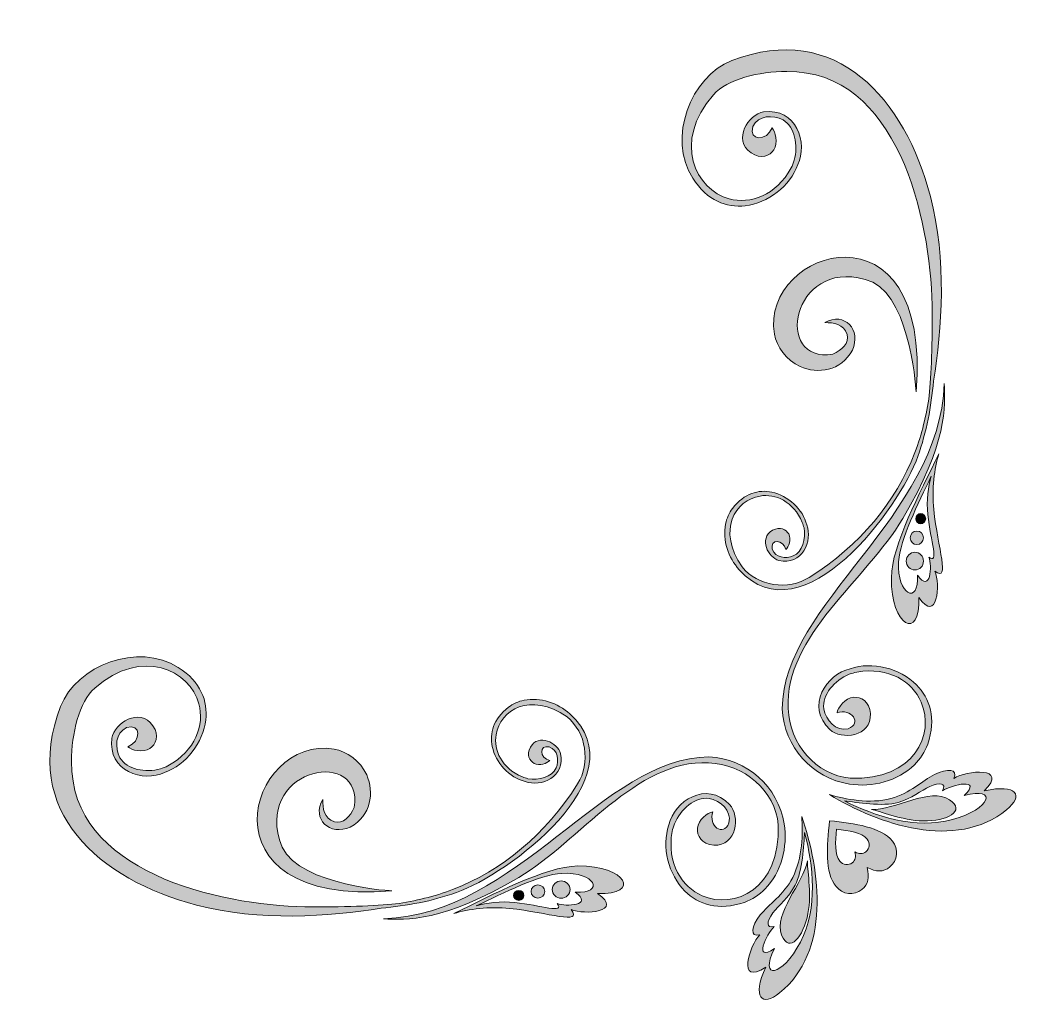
# Model space of a CAD drawing. Header units: inches. Extents: x -347 to 915, y -186 to 1055.
import ezdxf

# ---------------------------------------------------------------- set-up
doc = ezdxf.new("R2010")
doc.units = ezdxf.units.IN
doc.header["$MEASUREMENT"] = 0
doc.layers.add('图层 1', color=7, linetype='Continuous')

# ---------------------------------------------------------------- blocks, each defined once
blk = doc.blocks.new('block 2')
at = {"layer": '图层 1', "true_color": 0xffffff}
h = blk.add_hatch(color=7, dxfattribs=at)
h.dxf.hatch_style = 2
edge = h.paths.add_edge_path()
edge.add_spline(control_points=[(564.5, 821.4), (592.7, 824.6), (621.5, 846.1), (630.5, 873.1), (643.8, 899.6), (628.7, 945.3), (587.5, 939.3), (568.5, 936.5), (548.2, 904.6), (571.8, 887.9), (584.3, 879.1), (595.7, 884.5), (600.4, 891.7), (606.2, 900.4), (602.6, 914.6), (598.2, 919.5), (592.3, 902.2), (568.1, 902.6), (574.2, 920.9), (580.8, 935.5), (599.6, 935.9), (612, 929.3), (627.1, 920.7), (631.3, 897), (626.1, 878.5), (625, 875.2), (623.7, 872.1), (622.3, 869.1), (603.2, 834), (570.7, 823), (544.3, 830.1), (502.3, 841.2), (472.3, 901.4), (524.6, 961), (541.7, 980.5), (582.2, 990.6), (616.7, 990), (755.8, 992.3), (797.5, 804.5), (799.5, 696.7), (800.4, 650.3), (798, 607.6), (795.9, 582.6), (792.1, 558.2), (786.7, 534), (777.8, 511.2), (753.6, 448.8), (709.2, 394.4), (645.1, 354.1), (618.6, 337.4), (579.9, 342.9), (560.8, 367.2), (528.3, 413.9), (552.3, 451.2), (583.1, 456.4), (602.4, 459.7), (624.9, 449.7), (636.3, 423.3), (637.1, 421.1), (637.8, 418.8), (638.4, 416.4), (640.9, 402.9), (636.3, 386.2), (624.9, 381), (615.6, 377.1), (602.2, 378.7), (598.5, 389.5), (595.3, 403), (612.6, 401.7), (615.7, 389), (619.2, 392.2), (622.7, 402.1), (619.2, 408.7), (616.2, 414.1), (608.4, 418.8), (598.9, 413.3), (580.9, 402.9), (593.4, 378.8), (606.8, 375.5), (635.8, 368.5), (649.6, 400.1), (641.9, 420), (637.2, 439.9), (618.1, 457.1), (598.1, 461.2), (581.5, 464.8), (563.4, 460), (548.6, 440.9), (544.2, 435.2), (541.2, 428.3), (539.8, 421.2), (535.8, 400.8), (543.2, 378.8), (557, 363.7), (636.8, 275.5), (759.2, 442.5), (781.6, 506.3), (792.4, 536.9), (798.4, 568.6), (801.2, 601), (812, 666.4), (818.1, 753.9), (797.3, 833.2), (765.6, 954.6), (679.3, 1054.9), (547.7, 1003.9), (495.8, 983.9), (466.4, 906.3), (498.5, 856), (516.6, 827.7), (541, 818.5), (564.5, 821.4)], knot_values=[0, 0, 0, 0, 1, 1, 1, 2, 2, 2, 3, 3, 3, 4, 4, 4, 5, 5, 5, 6, 6, 6, 7, 7, 7, 8, 8, 8, 9, 9, 9, 10, 10, 10, 11, 11, 11, 12, 12, 12, 13, 13, 13, 14, 14, 14, 15, 15, 15, 16, 16, 16, 17, 17, 17, 18, 18, 18, 19, 19, 19, 20, 20, 20, 21, 21, 21, 22, 22, 22, 23, 23, 23, 24, 24, 24, 25, 25, 25, 26, 26, 26, 27, 27, 27, 28, 28, 28, 29, 29, 29, 30, 30, 30, 31, 31, 31, 32, 32, 32, 33, 33, 33, 34, 34, 34, 35, 35, 35, 36, 36, 36, 37, 37, 37, 37], degree=3, periodic=1)
h = blk.add_hatch(color=7, dxfattribs=at)
h.dxf.hatch_style = 2
edge = h.paths.add_edge_path()
edge.add_spline(control_points=[(715.1, 728.7), (769.2, 717.5), (779.1, 598.4), (779.3, 587.5), (799.8, 834.3), (582.8, 767.9), (601.3, 659.9), (604, 644.5), (615.7, 627), (633.7, 619.1), (655.4, 609.6), (685.2, 613.2), (699.2, 639.7), (710.8, 665.4), (689.3, 688.6), (664.5, 674.5), (675.5, 674.3), (688.2, 673.1), (692.5, 659.5), (695.9, 648.8), (685.9, 639.6), (674.6, 634.8), (599.6, 622.4), (623, 755), (715.1, 728.7)], knot_values=[0, 0, 0, 0, 1, 1, 1, 2, 2, 2, 3, 3, 3, 4, 4, 4, 5, 5, 5, 6, 6, 6, 7, 7, 7, 8, 8, 8, 8], degree=3, periodic=1)
h = blk.add_hatch(color=7, dxfattribs=at)
h.dxf.hatch_style = 2
edge = h.paths.add_edge_path()
edge.add_spline(control_points=[(695.4, 94.2), (724.1, 89.6), (756.1, 97.9), (777.3, 118.4), (784.7, 125.6), (790.5, 134.5), (793.9, 144.3), (805.1, 176.7), (796.9, 202.1), (779.7, 219), (759.4, 239.6), (723.9, 249), (696.6, 239.1), (666.9, 233), (639.9, 191.9), (670.9, 162.8), (685.1, 149.3), (723.5, 153.3), (721.9, 182.8), (721.1, 198.3), (709.5, 204), (700.7, 203.3), (690.1, 202.4), (681.1, 190.5), (679.9, 183.9), (697.5, 190.1), (712.5, 170.5), (693.9, 163.8), (678.2, 159.8), (665.9, 174.6), (663.3, 188.7), (660.6, 206.3), (677, 224.7), (695, 232.2), (698.4, 233.4), (701.7, 234.3), (704.9, 235.1), (745.2, 242), (774.5, 223), (785.6, 197.4), (803.3, 156.7), (777.5, 99.1), (696.6, 101.6), (652.8, 105.5), (620.4, 144.8), (618.4, 189.2), (614.2, 280.7), (716.7, 351.1), (762.6, 428), (818.8, 522.5), (816.2, 570), (814.6, 597.8), (809.5, 429.9), (612, 321.5), (611, 188.8), (613.2, 140.9), (648.6, 101.8), (695.4, 94.2)], knot_values=[0, 0, 0, 0, 1, 1, 1, 2, 2, 2, 3, 3, 3, 4, 4, 4, 5, 5, 5, 6, 6, 6, 7, 7, 7, 8, 8, 8, 9, 9, 9, 10, 10, 10, 11, 11, 11, 12, 12, 12, 13, 13, 13, 14, 14, 14, 15, 15, 15, 16, 16, 16, 17, 17, 17, 18, 18, 18, 19, 19, 19, 19], degree=3, periodic=1)
h = blk.add_hatch(color=7, dxfattribs=at)
h.dxf.hatch_style = 2
edge = h.paths.add_edge_path()
edge.add_spline(control_points=[(801.5, 439.4), (798.9, 464.8), (802.4, 491.4), (808, 509.5), (784.4, 460.2), (748.9, 395.5), (748.2, 353.6), (747.1, 292.4), (785.4, 273.6), (782.6, 329), (806.4, 294.6), (809.8, 346.1), (803, 361.9), (822.9, 347), (806.5, 391), (801.5, 439.4)], knot_values=[0, 0, 0, 0, 1, 1, 1, 2, 2, 2, 3, 3, 3, 4, 4, 4, 5, 5, 5, 5], degree=3, periodic=1)
edge = h.paths.add_edge_path()
edge.add_spline(control_points=[(795.2, 379.7), (799.9, 368.8), (797.7, 333.3), (781.2, 357), (783.2, 318.8), (754.9, 331.8), (757.4, 373.8), (759.2, 402.2), (782.1, 447), (798.4, 481.3), (794.6, 468.9), (792.2, 450.5), (794, 433.1), (797.6, 399.7), (808.9, 369.5), (795.2, 379.7)], knot_values=[0, 0, 0, 0, 1, 1, 1, 2, 2, 2, 3, 3, 3, 4, 4, 4, 5, 5, 5, 5], degree=3, periodic=1)
h = blk.add_hatch(color=7, dxfattribs=at)
h.dxf.hatch_style = 2
edge = h.paths.add_edge_path()
edge.add_spline(control_points=[(785.1, 434.4), (781.7, 434.4), (778.9, 431.5), (778.9, 427.9), (778.9, 424.4), (781.7, 421.5), (785.1, 421.5), (788.6, 421.5), (791.4, 424.4), (791.4, 427.9), (791.4, 431.5), (788.6, 434.4), (785.1, 434.4)], knot_values=[0, 0, 0, 0, 1, 1, 1, 2, 2, 2, 3, 3, 3, 4, 4, 4, 4], degree=3, periodic=1)
h = blk.add_hatch(color=7, dxfattribs=at)
h.dxf.hatch_style = 2
edge = h.paths.add_edge_path()
edge.add_spline(control_points=[(780.2, 395.3), (784.8, 395.3), (788.5, 399.1), (788.5, 403.9), (788.5, 408.6), (784.8, 412.4), (780.2, 412.4), (775.7, 412.4), (772, 408.6), (772, 403.9), (772, 399.1), (775.7, 395.3), (780.2, 395.3)], knot_values=[0, 0, 0, 0, 1, 1, 1, 2, 2, 2, 3, 3, 3, 4, 4, 4, 4], degree=3, periodic=1)
h = blk.add_hatch(color=7, dxfattribs=at)
h.dxf.hatch_style = 2
edge = h.paths.add_edge_path()
edge.add_spline(control_points=[(777.8, 385.8), (771.9, 385.8), (767, 380.8), (767, 374.6), (767, 368.4), (771.9, 363.4), (777.8, 363.4), (783.8, 363.4), (788.6, 368.4), (788.6, 374.6), (788.6, 380.8), (783.8, 385.8), (777.8, 385.8)], knot_values=[0, 0, 0, 0, 1, 1, 1, 2, 2, 2, 3, 3, 3, 4, 4, 4, 4], degree=3, periodic=1)
h = blk.add_hatch(color=7, dxfattribs=at)
h.dxf.hatch_style = 2
edge = h.paths.add_edge_path()
edge.add_spline(control_points=[(201.4, -42.2), (265.3, -19.9), (432.3, 102.6), (344, 182.4), (328.9, 196.2), (306.9, 203.6), (286.5, 199.6), (279.4, 198.2), (272.5, 195.2), (266.8, 190.7), (247.8, 176), (242.9, 157.9), (246.5, 141.3), (250.6, 121.3), (267.9, 102.2), (287.8, 97.5), (307.6, 89.8), (339.2, 103.6), (332.2, 132.6), (328.9, 146), (304.8, 158.5), (294.4, 140.5), (289, 131), (293.6, 123.2), (299.1, 120.2), (305.7, 116.7), (315.5, 120.2), (318.7, 123.7), (306, 126.8), (304.7, 144.1), (318.2, 140.9), (329, 137.2), (330.6, 123.8), (326.7, 114.5), (321.5, 103.1), (304.8, 98.5), (291.3, 101), (288.9, 101.6), (286.6, 102.3), (284.4, 103.1), (258, 114.5), (248, 137), (251.3, 156.3), (256.5, 187.1), (293.8, 211.1), (340.5, 178.6), (364.8, 159.4), (370.3, 120.8), (353.7, 94.3), (313.3, 30.2), (258.9, -14.2), (196.5, -38.4), (173.7, -47.3), (149.4, -52.7), (125, -56.5), (100, -58.6), (57.3, -61), (11, -60.1), (-96.8, -58.1), (-284.6, -16.4), (-282.3, 122.7), (-282.9, 157.2), (-272.7, 197.7), (-253.3, 214.8), (-193.7, 267.1), (-133.5, 237.1), (-122.3, 195.1), (-115.3, 168.7), (-126.3, 136.2), (-161.4, 117.1), (-164.4, 115.7), (-167.5, 114.4), (-170.8, 113.3), (-189.2, 108.1), (-213, 112.3), (-221.6, 127.4), (-228.2, 139.8), (-227.7, 158.6), (-213.2, 165.2), (-194.9, 171.3), (-194.5, 147.1), (-211.7, 141.2), (-206.9, 136.8), (-192.7, 133.2), (-184, 139), (-176.8, 143.7), (-171.3, 155.1), (-180.1, 167.6), (-196.9, 191.2), (-228.8, 170.9), (-231.6, 151.9), (-237.6, 110.7), (-191.9, 95.6), (-165.4, 108.9), (-138.4, 117.9), (-116.8, 146.6), (-113.8, 174.9), (-110.8, 198.4), (-119.9, 222.8), (-148.3, 240.9), (-198.6, 273), (-276.1, 243.6), (-296.2, 191.7), (-347.1, 60.1), (-246.9, -26.2), (-125.5, -57.9), (-46.1, -78.7), (41.3, -72.6), (106.7, -61.8), (139.2, -59), (170.8, -53), (201.4, -42.2)], knot_values=[0, 0, 0, 0, 1, 1, 1, 2, 2, 2, 3, 3, 3, 4, 4, 4, 5, 5, 5, 6, 6, 6, 7, 7, 7, 8, 8, 8, 9, 9, 9, 10, 10, 10, 11, 11, 11, 12, 12, 12, 13, 13, 13, 14, 14, 14, 15, 15, 15, 16, 16, 16, 17, 17, 17, 18, 18, 18, 19, 19, 19, 20, 20, 20, 21, 21, 21, 22, 22, 22, 23, 23, 23, 24, 24, 24, 25, 25, 25, 26, 26, 26, 27, 27, 27, 28, 28, 28, 29, 29, 29, 30, 30, 30, 31, 31, 31, 32, 32, 32, 33, 33, 33, 34, 34, 34, 35, 35, 35, 36, 36, 36, 37, 37, 37, 37], degree=3, periodic=1)
h = blk.add_hatch(color=7, dxfattribs=at)
h.dxf.hatch_style = 2
edge = h.paths.add_edge_path()
edge.add_spline(control_points=[(120.2, -40), (109.3, -39.7), (-9.8, -29.8), (-21, 24.3), (-47.3, 116.4), (85.3, 139.8), (72.9, 64.8), (68.1, 53.5), (58.9, 43.4), (48.2, 46.9), (34.6, 51.2), (33.4, 63.9), (33.3, 74.9), (19.1, 50.1), (42.3, 28.6), (68, 40.2), (94.5, 54.2), (98.1, 84), (88.6, 105.7), (80.7, 123.7), (63.2, 135.4), (47.8, 138.1), (-60.2, 156.6), (-126.5, -60.4), (120.2, -40)], knot_values=[0, 0, 0, 0, 1, 1, 1, 2, 2, 2, 3, 3, 3, 4, 4, 4, 5, 5, 5, 6, 6, 6, 7, 7, 7, 8, 8, 8, 8], degree=3, periodic=1)
h = blk.add_hatch(color=7, dxfattribs=at)
h.dxf.hatch_style = 2
edge = h.paths.add_edge_path()
edge.add_spline(control_points=[(613.5, 44), (605.9, 90.8), (566.8, 126.2), (518.9, 128.4), (386.3, 127.4), (277.8, -70.1), (109.9, -75.2), (137.7, -76.8), (185.3, -79.5), (279.8, -23.2), (356.6, 22.6), (427, 125.1), (518.5, 121), (562.9, 119), (602.2, 86.6), (606.1, 42.8), (608.6, -38.1), (551.1, -63.9), (510.3, -46.2), (484.8, -35.1), (465.7, -5.8), (472.6, 34.5), (473.4, 37.7), (474.4, 41), (475.6, 44.4), (483, 62.4), (501.5, 78.8), (519.1, 76.1), (533.1, 73.5), (547.9, 61.2), (543.9, 45.4), (537.2, 26.9), (517.6, 41.9), (523.8, 59.4), (517.2, 58.3), (505.3, 49.3), (504.4, 38.7), (503.7, 29.9), (509.4, 18.3), (524.9, 17.4), (554.4, 15.9), (558.4, 54.2), (544.9, 68.5), (515.8, 99.4), (474.8, 72.4), (468.6, 42.8), (458.7, 15.5), (468.1, -20), (488.7, -40.3), (505.7, -57.5), (531, -65.7), (563.4, -54.5), (573.2, -51.1), (582.1, -45.3), (589.3, -37.9), (609.8, -16.7), (618.1, 15.3), (613.5, 44)], knot_values=[0, 0, 0, 0, 1, 1, 1, 2, 2, 2, 3, 3, 3, 4, 4, 4, 5, 5, 5, 6, 6, 6, 7, 7, 7, 8, 8, 8, 9, 9, 9, 10, 10, 10, 11, 11, 11, 12, 12, 12, 13, 13, 13, 14, 14, 14, 15, 15, 15, 16, 16, 16, 17, 17, 17, 18, 18, 18, 19, 19, 19, 19], degree=3, periodic=1)
h = blk.add_hatch(color=7, dxfattribs=at)
h.dxf.hatch_style = 2
edge = h.paths.add_edge_path()
edge.add_spline(control_points=[(864.9, 85.7), (897, 116.8), (842.2, 111.3), (826.7, 101.4), (833, 113.5), (818.3, 114.2), (802.3, 106.1), (787.3, 98.5), (771.9, 82.7), (747.6, 76), (721.4, 68.8), (689.9, 75.3), (670.4, 80.9), (732.1, 43.5), (829.1, 9.8), (893.1, 61.9), (914.9, 79.6), (906.5, 94.8), (864.9, 85.7)], knot_values=[0, 0, 0, 0, 1, 1, 1, 2, 2, 2, 3, 3, 3, 4, 4, 4, 5, 5, 5, 6, 6, 6, 6], degree=3, periodic=1)
edge = h.paths.add_edge_path()
edge.add_spline(control_points=[(825, 49.6), (778.6, 36.7), (727.2, 53.9), (689.3, 73.1), (704.2, 71.2), (737.2, 65.6), (756.6, 71), (773.3, 75.7), (785.9, 86.3), (796.4, 91), (809.2, 96.7), (817.6, 95.5), (812.7, 85.8), (824.1, 93.3), (863.6, 102.9), (839.7, 79.8), (883, 91.1), (873.4, 63), (825, 49.6)], knot_values=[0, 0, 0, 0, 1, 1, 1, 2, 2, 2, 3, 3, 3, 4, 4, 4, 5, 5, 5, 6, 6, 6, 6], degree=3, periodic=1)
h = blk.add_hatch(color=7, dxfattribs=at)
h.dxf.hatch_style = 2
edge = h.paths.add_edge_path()
edge.add_spline(control_points=[(821.4, 74.5), (797.3, 90.7), (751.6, 61.1), (723.4, 62.2), (731.6, 61.2), (761.8, 48.3), (788, 47.8), (818.1, 47.3), (842.8, 60.1), (821.4, 74.5)], knot_values=[0, 0, 0, 0, 1, 1, 1, 2, 2, 2, 3, 3, 3, 3], degree=3, periodic=1)
h = blk.add_hatch(color=7, dxfattribs=at)
h.dxf.hatch_style = 2
edge = h.paths.add_edge_path()
edge.add_spline(control_points=[(624.2, -23.2), (612.6, -45.5), (594, -57.2), (583.4, -70.4), (572.2, -84.3), (569.7, -98.9), (582.9, -95.3), (570, -108.3), (553.2, -160.8), (590.3, -135.9), (572.7, -174.7), (585.8, -186), (607.7, -168.4), (671.9, -116.7), (659.3, -14.8), (635.6, 53.3), (637, 33.1), (636.7, 1), (624.2, -23.2)], knot_values=[0, 0, 0, 0, 1, 1, 1, 2, 2, 2, 3, 3, 3, 4, 4, 4, 5, 5, 5, 6, 6, 6, 6], degree=3, periodic=1)
edge = h.paths.add_edge_path()
edge.add_spline(control_points=[(633.9, -104.4), (610.7, -148.9), (581.2, -152.4), (601.3, -112.5), (573.7, -131), (591.4, -94.4), (601, -84.7), (590.6, -87.6), (591.1, -79.1), (599.4, -67.7), (606.2, -58.5), (619.2, -48.4), (627.2, -33), (636.6, -15.1), (638.1, 18.3), (639.2, 33.3), (650.1, -7.9), (656.2, -61.7), (633.9, -104.4)], knot_values=[0, 0, 0, 0, 1, 1, 1, 2, 2, 2, 3, 3, 3, 4, 4, 4, 5, 5, 5, 6, 6, 6, 6], degree=3, periodic=1)
h = blk.add_hatch(color=7, dxfattribs=at)
h.dxf.hatch_style = 2
edge = h.paths.add_edge_path()
edge.add_spline(control_points=[(670.5, 48.1), (667.3, 15.7), (664.1, -16.6), (678.7, -34.7), (686.7, -44.7), (701.2, -46.4), (711, -38.5), (719.9, -31.4), (720.7, -23.3), (717.8, -10.7), (729.5, -16.1), (737.6, -17.1), (746.5, -9.9), (756.2, -2.1), (757.7, 12.5), (749.6, 22.4), (735, 40.5), (702.8, 44.3), (670.5, 48.1)], knot_values=[0, 0, 0, 0, 1, 1, 1, 2, 2, 2, 3, 3, 3, 4, 4, 4, 5, 5, 5, 6, 6, 6, 6], degree=3, periodic=1)
edge = h.paths.add_edge_path()
edge.add_spline(control_points=[(716.3, 9.2), (712, 5.7), (708.1, 6.2), (702.4, 8.8), (703.8, 2.7), (703.4, -1.2), (699.1, -4.7), (694.4, -8.5), (687.3, -7.7), (683.4, -2.8), (676.4, 6), (677.9, 21.6), (679.4, 37.3), (695.1, 35.5), (710.8, 33.7), (717.8, 24.9), (721.7, 20), (721, 13), (716.3, 9.2)], knot_values=[0, 0, 0, 0, 1, 1, 1, 2, 2, 2, 3, 3, 3, 4, 4, 4, 5, 5, 5, 6, 6, 6, 6], degree=3, periodic=1)
h = blk.add_hatch(color=7, dxfattribs=at)
h.dxf.hatch_style = 2
edge = h.paths.add_edge_path()
edge.add_spline(control_points=[(354.1, -8.8), (312.3, -9.5), (247.5, -45), (198.3, -68.6), (216.3, -63), (243, -59.5), (268.3, -62.1), (316.7, -67.2), (360.7, -83.5), (345.8, -63.6), (361.6, -70.4), (413.1, -67), (378.7, -43.2), (434.1, -46), (415.3, -7.7), (354.1, -8.8)], knot_values=[0, 0, 0, 0, 1, 1, 1, 2, 2, 2, 3, 3, 3, 4, 4, 4, 5, 5, 5, 5], degree=3, periodic=1)
edge = h.paths.add_edge_path()
edge.add_spline(control_points=[(350.7, -41.8), (374.4, -58.3), (339, -60.5), (328.1, -55.8), (338.3, -69.5), (308, -58.2), (274.7, -54.6), (257.2, -52.8), (238.8, -55.2), (226.4, -59), (260.7, -42.7), (305.6, -19.8), (333.9, -18.1), (375.9, -15.5), (388.9, -43.8), (350.7, -41.8)], knot_values=[0, 0, 0, 0, 1, 1, 1, 2, 2, 2, 3, 3, 3, 4, 4, 4, 5, 5, 5, 5], degree=3, periodic=1)
h = blk.add_hatch(color=7, dxfattribs=at)
h.dxf.hatch_style = 2
edge = h.paths.add_edge_path()
edge.add_spline(control_points=[(610.3, -95.6), (619.9, -119.6), (637.6, -98.1), (643.4, -68.5), (648.4, -42.8), (642, -10.6), (642.8, -2.3), (638, -30.2), (599.5, -68.7), (610.3, -95.6)], knot_values=[0, 0, 0, 0, 1, 1, 1, 2, 2, 2, 3, 3, 3, 3], degree=3, periodic=1)
h = blk.add_hatch(color=7, dxfattribs=at)
h.dxf.hatch_style = 2
edge = h.paths.add_edge_path()
edge.add_spline(control_points=[(303.9, -32.6), (299.1, -32.6), (295.3, -36.3), (295.3, -40.9), (295.3, -45.4), (299.1, -49.1), (303.9, -49.1), (308.6, -49.1), (312.4, -45.4), (312.4, -40.9), (312.4, -36.3), (308.6, -32.6), (303.9, -32.6)], knot_values=[0, 0, 0, 0, 1, 1, 1, 2, 2, 2, 3, 3, 3, 4, 4, 4, 4], degree=3, periodic=1)
h = blk.add_hatch(color=7, dxfattribs=at)
h.dxf.hatch_style = 2
edge = h.paths.add_edge_path()
edge.add_spline(control_points=[(333.1, -27.6), (327, -27.6), (321.9, -32.5), (321.9, -38.5), (321.9, -44.4), (327, -49.3), (333.1, -49.3), (339.3, -49.3), (344.4, -44.4), (344.4, -38.5), (344.4, -32.5), (339.3, -27.6), (333.1, -27.6)], knot_values=[0, 0, 0, 0, 1, 1, 1, 2, 2, 2, 3, 3, 3, 4, 4, 4, 4], degree=3, periodic=1)
h = blk.add_hatch(color=7, dxfattribs=at)
h.dxf.hatch_style = 2
edge = h.paths.add_edge_path()
edge.add_spline(control_points=[(279.8, -39.5), (276.2, -39.5), (273.3, -42.3), (273.3, -45.7), (273.3, -49.2), (276.2, -52), (279.8, -52), (283.3, -52), (286.2, -49.2), (286.2, -45.7), (286.2, -42.3), (283.3, -39.5), (279.8, -39.5)], knot_values=[0, 0, 0, 0, 1, 1, 1, 2, 2, 2, 3, 3, 3, 4, 4, 4, 4], degree=3, periodic=1)
at = {"layer": '图层 1', "lineweight": 0}
for points, knots in [([(564.5, 821.4), (592.7, 824.6), (621.5, 846.1), (630.5, 873.1), (643.8, 899.6), (628.7, 945.3), (587.5, 939.3), (568.5, 936.5), (548.2, 904.6), (571.8, 887.9), (584.3, 879.1), (595.7, 884.5), (600.4, 891.7), (606.2, 900.4), (602.6, 914.6), (598.2, 919.5), (592.3, 902.2), (568.1, 902.6), (574.2, 920.9), (580.8, 935.5), (599.6, 935.9), (612, 929.3), (627.1, 920.7), (631.3, 897), (626.1, 878.5), (625, 875.2), (623.7, 872.1), (622.3, 869.1), (603.2, 834), (570.7, 823), (544.3, 830.1), (502.3, 841.2), (472.3, 901.4), (524.6, 961), (541.7, 980.5), (582.2, 990.6), (616.7, 990), (755.8, 992.3), (797.5, 804.5), (799.5, 696.7), (800.4, 650.3), (798, 607.6), (795.9, 582.6), (792.1, 558.2), (786.7, 534), (777.8, 511.2), (753.6, 448.8), (709.2, 394.4), (645.1, 354.1), (618.6, 337.4), (579.9, 342.9), (560.8, 367.2), (528.3, 413.9), (552.3, 451.2), (583.1, 456.4), (602.4, 459.7), (624.9, 449.7), (636.3, 423.3), (637.1, 421.1), (637.8, 418.8), (638.4, 416.4), (640.9, 402.9), (636.3, 386.2), (624.9, 381), (615.6, 377.1), (602.2, 378.7), (598.5, 389.5), (595.3, 403), (612.6, 401.7), (615.7, 389), (619.2, 392.2), (622.7, 402.1), (619.2, 408.7), (616.2, 414.1), (608.4, 418.8), (598.9, 413.3), (580.9, 402.9), (593.4, 378.8), (606.8, 375.5), (635.8, 368.5), (649.6, 400.1), (641.9, 420), (637.2, 439.9), (618.1, 457.1), (598.1, 461.2), (581.5, 464.8), (563.4, 460), (548.6, 440.9), (544.2, 435.2), (541.2, 428.3), (539.8, 421.2), (535.8, 400.8), (543.2, 378.8), (557, 363.7), (636.8, 275.5), (759.2, 442.5), (781.6, 506.3), (792.4, 536.9), (798.4, 568.6), (801.2, 601), (812, 666.4), (818.1, 753.9), (797.3, 833.2), (765.6, 954.6), (679.3, 1054.9), (547.7, 1003.9), (495.8, 983.9), (466.4, 906.3), (498.5, 856), (516.6, 827.7), (541, 818.5), (564.5, 821.4)], [0, 0, 0, 0, 1, 1, 1, 2, 2, 2, 3, 3, 3, 4, 4, 4, 5, 5, 5, 6, 6, 6, 7, 7, 7, 8, 8, 8, 9, 9, 9, 10, 10, 10, 11, 11, 11, 12, 12, 12, 13, 13, 13, 14, 14, 14, 15, 15, 15, 16, 16, 16, 17, 17, 17, 18, 18, 18, 19, 19, 19, 20, 20, 20, 21, 21, 21, 22, 22, 22, 23, 23, 23, 24, 24, 24, 25, 25, 25, 26, 26, 26, 27, 27, 27, 28, 28, 28, 29, 29, 29, 30, 30, 30, 31, 31, 31, 32, 32, 32, 33, 33, 33, 34, 34, 34, 35, 35, 35, 36, 36, 36, 37, 37, 37, 37]), ([(715.1, 728.7), (769.2, 717.5), (779.1, 598.4), (779.3, 587.5), (799.8, 834.3), (582.8, 767.9), (601.3, 659.9), (604, 644.5), (615.7, 627), (633.7, 619.1), (655.4, 609.6), (685.2, 613.2), (699.2, 639.7), (710.8, 665.4), (689.3, 688.6), (664.5, 674.5), (675.5, 674.3), (688.2, 673.1), (692.5, 659.5), (695.9, 648.8), (685.9, 639.6), (674.6, 634.8), (599.6, 622.4), (623, 755), (715.1, 728.7)], [0, 0, 0, 0, 1, 1, 1, 2, 2, 2, 3, 3, 3, 4, 4, 4, 5, 5, 5, 6, 6, 6, 7, 7, 7, 8, 8, 8, 8]), ([(695.4, 94.2), (724.1, 89.6), (756.1, 97.9), (777.3, 118.4), (784.7, 125.6), (790.5, 134.5), (793.9, 144.3), (805.1, 176.7), (796.9, 202.1), (779.7, 219), (759.4, 239.6), (723.9, 249), (696.6, 239.1), (666.9, 233), (639.9, 191.9), (670.9, 162.8), (685.1, 149.3), (723.5, 153.3), (721.9, 182.8), (721.1, 198.3), (709.5, 204), (700.7, 203.3), (690.1, 202.4), (681.1, 190.5), (679.9, 183.9), (697.5, 190.1), (712.5, 170.5), (693.9, 163.8), (678.2, 159.8), (665.9, 174.6), (663.3, 188.7), (660.6, 206.3), (677, 224.7), (695, 232.2), (698.4, 233.4), (701.7, 234.3), (704.9, 235.1), (745.2, 242), (774.5, 223), (785.6, 197.4), (803.3, 156.7), (777.5, 99.1), (696.6, 101.6), (652.8, 105.5), (620.4, 144.8), (618.4, 189.2), (614.2, 280.7), (716.7, 351.1), (762.6, 428), (818.8, 522.5), (816.2, 570), (814.6, 597.8), (809.5, 429.9), (612, 321.5), (611, 188.8), (613.2, 140.9), (648.6, 101.8), (695.4, 94.2)], [0, 0, 0, 0, 1, 1, 1, 2, 2, 2, 3, 3, 3, 4, 4, 4, 5, 5, 5, 6, 6, 6, 7, 7, 7, 8, 8, 8, 9, 9, 9, 10, 10, 10, 11, 11, 11, 12, 12, 12, 13, 13, 13, 14, 14, 14, 15, 15, 15, 16, 16, 16, 17, 17, 17, 18, 18, 18, 19, 19, 19, 19]), ([(801.5, 439.4), (798.9, 464.8), (802.4, 491.4), (808, 509.5), (784.4, 460.2), (748.9, 395.5), (748.2, 353.6), (747.1, 292.4), (785.4, 273.6), (782.6, 329), (806.4, 294.6), (809.8, 346.1), (803, 361.9), (822.9, 347), (806.5, 391), (801.5, 439.4)], [0, 0, 0, 0, 1, 1, 1, 2, 2, 2, 3, 3, 3, 4, 4, 4, 5, 5, 5, 5]), ([(795.2, 379.7), (799.9, 368.8), (797.7, 333.3), (781.2, 357), (783.2, 318.8), (754.9, 331.8), (757.4, 373.8), (759.2, 402.2), (782.1, 447), (798.4, 481.3), (794.6, 468.9), (792.2, 450.5), (794, 433.1), (797.6, 399.7), (808.9, 369.5), (795.2, 379.7)], [0, 0, 0, 0, 1, 1, 1, 2, 2, 2, 3, 3, 3, 4, 4, 4, 5, 5, 5, 5]), ([(785.1, 434.4), (781.7, 434.4), (778.9, 431.5), (778.9, 427.9), (778.9, 424.4), (781.7, 421.5), (785.1, 421.5), (788.6, 421.5), (791.4, 424.4), (791.4, 427.9), (791.4, 431.5), (788.6, 434.4), (785.1, 434.4)], [0, 0, 0, 0, 1, 1, 1, 2, 2, 2, 3, 3, 3, 4, 4, 4, 4]), ([(780.2, 395.3), (784.8, 395.3), (788.5, 399.1), (788.5, 403.9), (788.5, 408.6), (784.8, 412.4), (780.2, 412.4), (775.7, 412.4), (772, 408.6), (772, 403.9), (772, 399.1), (775.7, 395.3), (780.2, 395.3)], [0, 0, 0, 0, 1, 1, 1, 2, 2, 2, 3, 3, 3, 4, 4, 4, 4]), ([(777.8, 385.8), (771.9, 385.8), (767, 380.8), (767, 374.6), (767, 368.4), (771.9, 363.4), (777.8, 363.4), (783.8, 363.4), (788.6, 368.4), (788.6, 374.6), (788.6, 380.8), (783.8, 385.8), (777.8, 385.8)], [0, 0, 0, 0, 1, 1, 1, 2, 2, 2, 3, 3, 3, 4, 4, 4, 4]), ([(201.4, -42.2), (265.3, -19.9), (432.3, 102.6), (344, 182.4), (328.9, 196.2), (306.9, 203.6), (286.5, 199.6), (279.4, 198.2), (272.5, 195.2), (266.8, 190.7), (247.8, 176), (242.9, 157.9), (246.5, 141.3), (250.6, 121.3), (267.9, 102.2), (287.8, 97.5), (307.6, 89.8), (339.2, 103.6), (332.2, 132.6), (328.9, 146), (304.8, 158.5), (294.4, 140.5), (289, 131), (293.6, 123.2), (299.1, 120.2), (305.7, 116.7), (315.5, 120.2), (318.7, 123.7), (306, 126.8), (304.7, 144.1), (318.2, 140.9), (329, 137.2), (330.6, 123.8), (326.7, 114.5), (321.5, 103.1), (304.8, 98.5), (291.3, 101), (288.9, 101.6), (286.6, 102.3), (284.4, 103.1), (258, 114.5), (248, 137), (251.3, 156.3), (256.5, 187.1), (293.8, 211.1), (340.5, 178.6), (364.8, 159.4), (370.3, 120.8), (353.7, 94.3), (313.3, 30.2), (258.9, -14.2), (196.5, -38.4), (173.7, -47.3), (149.4, -52.7), (125, -56.5), (100, -58.6), (57.3, -61), (11, -60.1), (-96.8, -58.1), (-284.6, -16.4), (-282.3, 122.7), (-282.9, 157.2), (-272.7, 197.7), (-253.3, 214.8), (-193.7, 267.1), (-133.5, 237.1), (-122.3, 195.1), (-115.3, 168.7), (-126.3, 136.2), (-161.4, 117.1), (-164.4, 115.7), (-167.5, 114.4), (-170.8, 113.3), (-189.2, 108.1), (-213, 112.3), (-221.6, 127.4), (-228.2, 139.8), (-227.7, 158.6), (-213.2, 165.2), (-194.9, 171.3), (-194.5, 147.1), (-211.7, 141.2), (-206.9, 136.8), (-192.7, 133.2), (-184, 139), (-176.8, 143.7), (-171.3, 155.1), (-180.1, 167.6), (-196.9, 191.2), (-228.8, 170.9), (-231.6, 151.9), (-237.6, 110.7), (-191.9, 95.6), (-165.4, 108.9), (-138.4, 117.9), (-116.8, 146.6), (-113.8, 174.9), (-110.8, 198.4), (-119.9, 222.8), (-148.3, 240.9), (-198.6, 273), (-276.1, 243.6), (-296.2, 191.7), (-347.1, 60.1), (-246.9, -26.2), (-125.5, -57.9), (-46.1, -78.7), (41.3, -72.6), (106.7, -61.8), (139.2, -59), (170.8, -53), (201.4, -42.2)], [0, 0, 0, 0, 1, 1, 1, 2, 2, 2, 3, 3, 3, 4, 4, 4, 5, 5, 5, 6, 6, 6, 7, 7, 7, 8, 8, 8, 9, 9, 9, 10, 10, 10, 11, 11, 11, 12, 12, 12, 13, 13, 13, 14, 14, 14, 15, 15, 15, 16, 16, 16, 17, 17, 17, 18, 18, 18, 19, 19, 19, 20, 20, 20, 21, 21, 21, 22, 22, 22, 23, 23, 23, 24, 24, 24, 25, 25, 25, 26, 26, 26, 27, 27, 27, 28, 28, 28, 29, 29, 29, 30, 30, 30, 31, 31, 31, 32, 32, 32, 33, 33, 33, 34, 34, 34, 35, 35, 35, 36, 36, 36, 37, 37, 37, 37]), ([(120.2, -40), (109.3, -39.7), (-9.8, -29.8), (-21, 24.3), (-47.3, 116.4), (85.3, 139.8), (72.9, 64.8), (68.1, 53.5), (58.9, 43.4), (48.2, 46.9), (34.6, 51.2), (33.4, 63.9), (33.3, 74.9), (19.1, 50.1), (42.3, 28.6), (68, 40.2), (94.5, 54.2), (98.1, 84), (88.6, 105.7), (80.7, 123.7), (63.2, 135.4), (47.8, 138.1), (-60.2, 156.6), (-126.5, -60.4), (120.2, -40)], [0, 0, 0, 0, 1, 1, 1, 2, 2, 2, 3, 3, 3, 4, 4, 4, 5, 5, 5, 6, 6, 6, 7, 7, 7, 8, 8, 8, 8]), ([(613.5, 44), (605.9, 90.8), (566.8, 126.2), (518.9, 128.4), (386.3, 127.4), (277.8, -70.1), (109.9, -75.2), (137.7, -76.8), (185.3, -79.5), (279.8, -23.2), (356.6, 22.6), (427, 125.1), (518.5, 121), (562.9, 119), (602.2, 86.6), (606.1, 42.8), (608.6, -38.1), (551.1, -63.9), (510.3, -46.2), (484.8, -35.1), (465.7, -5.8), (472.6, 34.5), (473.4, 37.7), (474.4, 41), (475.6, 44.4), (483, 62.4), (501.5, 78.8), (519.1, 76.1), (533.1, 73.5), (547.9, 61.2), (543.9, 45.4), (537.2, 26.9), (517.6, 41.9), (523.8, 59.4), (517.2, 58.3), (505.3, 49.3), (504.4, 38.7), (503.7, 29.9), (509.4, 18.3), (524.9, 17.4), (554.4, 15.9), (558.4, 54.2), (544.9, 68.5), (515.8, 99.4), (474.8, 72.4), (468.6, 42.8), (458.7, 15.5), (468.1, -20), (488.7, -40.3), (505.7, -57.5), (531, -65.7), (563.4, -54.5), (573.2, -51.1), (582.1, -45.3), (589.3, -37.9), (609.8, -16.7), (618.1, 15.3), (613.5, 44)], [0, 0, 0, 0, 1, 1, 1, 2, 2, 2, 3, 3, 3, 4, 4, 4, 5, 5, 5, 6, 6, 6, 7, 7, 7, 8, 8, 8, 9, 9, 9, 10, 10, 10, 11, 11, 11, 12, 12, 12, 13, 13, 13, 14, 14, 14, 15, 15, 15, 16, 16, 16, 17, 17, 17, 18, 18, 18, 19, 19, 19, 19]), ([(864.9, 85.7), (897, 116.8), (842.2, 111.3), (826.7, 101.4), (833, 113.5), (818.3, 114.2), (802.3, 106.1), (787.3, 98.5), (771.9, 82.7), (747.6, 76), (721.4, 68.8), (689.9, 75.3), (670.4, 80.9), (732.1, 43.5), (829.1, 9.8), (893.1, 61.9), (914.9, 79.6), (906.5, 94.8), (864.9, 85.7)], [0, 0, 0, 0, 1, 1, 1, 2, 2, 2, 3, 3, 3, 4, 4, 4, 5, 5, 5, 6, 6, 6, 6]), ([(825, 49.6), (778.6, 36.7), (727.2, 53.9), (689.3, 73.1), (704.2, 71.2), (737.2, 65.6), (756.6, 71), (773.3, 75.7), (785.9, 86.3), (796.4, 91), (809.2, 96.7), (817.6, 95.5), (812.7, 85.8), (824.1, 93.3), (863.6, 102.9), (839.7, 79.8), (883, 91.1), (873.4, 63), (825, 49.6)], [0, 0, 0, 0, 1, 1, 1, 2, 2, 2, 3, 3, 3, 4, 4, 4, 5, 5, 5, 6, 6, 6, 6]), ([(821.4, 74.5), (797.3, 90.7), (751.6, 61.1), (723.4, 62.2), (731.6, 61.2), (761.8, 48.3), (788, 47.8), (818.1, 47.3), (842.8, 60.1), (821.4, 74.5)], [0, 0, 0, 0, 1, 1, 1, 2, 2, 2, 3, 3, 3, 3]), ([(624.2, -23.2), (612.6, -45.5), (594, -57.2), (583.4, -70.4), (572.2, -84.3), (569.7, -98.9), (582.9, -95.3), (570, -108.3), (553.2, -160.8), (590.3, -135.9), (572.7, -174.7), (585.8, -186), (607.7, -168.4), (671.9, -116.7), (659.3, -14.8), (635.6, 53.3), (637, 33.1), (636.7, 1), (624.2, -23.2)], [0, 0, 0, 0, 1, 1, 1, 2, 2, 2, 3, 3, 3, 4, 4, 4, 5, 5, 5, 6, 6, 6, 6]), ([(670.5, 48.1), (667.3, 15.7), (664.1, -16.6), (678.7, -34.7), (686.7, -44.7), (701.2, -46.4), (711, -38.5), (719.9, -31.4), (720.7, -23.3), (717.8, -10.7), (729.5, -16.1), (737.6, -17.1), (746.5, -9.9), (756.2, -2.1), (757.7, 12.5), (749.6, 22.4), (735, 40.5), (702.8, 44.3), (670.5, 48.1)], [0, 0, 0, 0, 1, 1, 1, 2, 2, 2, 3, 3, 3, 4, 4, 4, 5, 5, 5, 6, 6, 6, 6]), ([(633.9, -104.4), (610.7, -148.9), (581.2, -152.4), (601.3, -112.5), (573.7, -131), (591.4, -94.4), (601, -84.7), (590.6, -87.6), (591.1, -79.1), (599.4, -67.7), (606.2, -58.5), (619.2, -48.4), (627.2, -33), (636.6, -15.1), (638.1, 18.3), (639.2, 33.3), (650.1, -7.9), (656.2, -61.7), (633.9, -104.4)], [0, 0, 0, 0, 1, 1, 1, 2, 2, 2, 3, 3, 3, 4, 4, 4, 5, 5, 5, 6, 6, 6, 6]), ([(716.3, 9.2), (712, 5.7), (708.1, 6.2), (702.4, 8.8), (703.8, 2.7), (703.4, -1.2), (699.1, -4.7), (694.4, -8.5), (687.3, -7.7), (683.4, -2.8), (676.4, 6), (677.9, 21.6), (679.4, 37.3), (695.1, 35.5), (710.8, 33.7), (717.8, 24.9), (721.7, 20), (721, 13), (716.3, 9.2)], [0, 0, 0, 0, 1, 1, 1, 2, 2, 2, 3, 3, 3, 4, 4, 4, 5, 5, 5, 6, 6, 6, 6]), ([(354.1, -8.8), (312.3, -9.5), (247.5, -45), (198.3, -68.6), (216.3, -63), (243, -59.5), (268.3, -62.1), (316.7, -67.2), (360.7, -83.5), (345.8, -63.6), (361.6, -70.4), (413.1, -67), (378.7, -43.2), (434.1, -46), (415.3, -7.7), (354.1, -8.8)], [0, 0, 0, 0, 1, 1, 1, 2, 2, 2, 3, 3, 3, 4, 4, 4, 5, 5, 5, 5]), ([(610.3, -95.6), (619.9, -119.6), (637.6, -98.1), (643.4, -68.5), (648.4, -42.8), (642, -10.6), (642.8, -2.3), (638, -30.2), (599.5, -68.7), (610.3, -95.6)], [0, 0, 0, 0, 1, 1, 1, 2, 2, 2, 3, 3, 3, 3]), ([(350.7, -41.8), (374.4, -58.3), (339, -60.5), (328.1, -55.8), (338.3, -69.5), (308, -58.2), (274.7, -54.6), (257.2, -52.8), (238.8, -55.2), (226.4, -59), (260.7, -42.7), (305.6, -19.8), (333.9, -18.1), (375.9, -15.5), (388.9, -43.8), (350.7, -41.8)], [0, 0, 0, 0, 1, 1, 1, 2, 2, 2, 3, 3, 3, 4, 4, 4, 5, 5, 5, 5]), ([(303.9, -32.6), (299.1, -32.6), (295.3, -36.3), (295.3, -40.9), (295.3, -45.4), (299.1, -49.1), (303.9, -49.1), (308.6, -49.1), (312.4, -45.4), (312.4, -40.9), (312.4, -36.3), (308.6, -32.6), (303.9, -32.6)], [0, 0, 0, 0, 1, 1, 1, 2, 2, 2, 3, 3, 3, 4, 4, 4, 4]), ([(333.1, -27.6), (327, -27.6), (321.9, -32.5), (321.9, -38.5), (321.9, -44.4), (327, -49.3), (333.1, -49.3), (339.3, -49.3), (344.4, -44.4), (344.4, -38.5), (344.4, -32.5), (339.3, -27.6), (333.1, -27.6)], [0, 0, 0, 0, 1, 1, 1, 2, 2, 2, 3, 3, 3, 4, 4, 4, 4]), ([(279.8, -39.5), (276.2, -39.5), (273.3, -42.3), (273.3, -45.7), (273.3, -49.2), (276.2, -52), (279.8, -52), (283.3, -52), (286.2, -49.2), (286.2, -45.7), (286.2, -42.3), (283.3, -39.5), (279.8, -39.5)], [0, 0, 0, 0, 1, 1, 1, 2, 2, 2, 3, 3, 3, 4, 4, 4, 4])]:
    blk.add_open_spline(points, degree=3, knots=knots, dxfattribs=at)

msp = doc.modelspace()

# ---------------------------------------------------------------- block references
at = {"layer": '图层 1'}
msp.add_blockref('block 2', (0, 0), dxfattribs=at)

doc.saveas('drawing.dxf')
